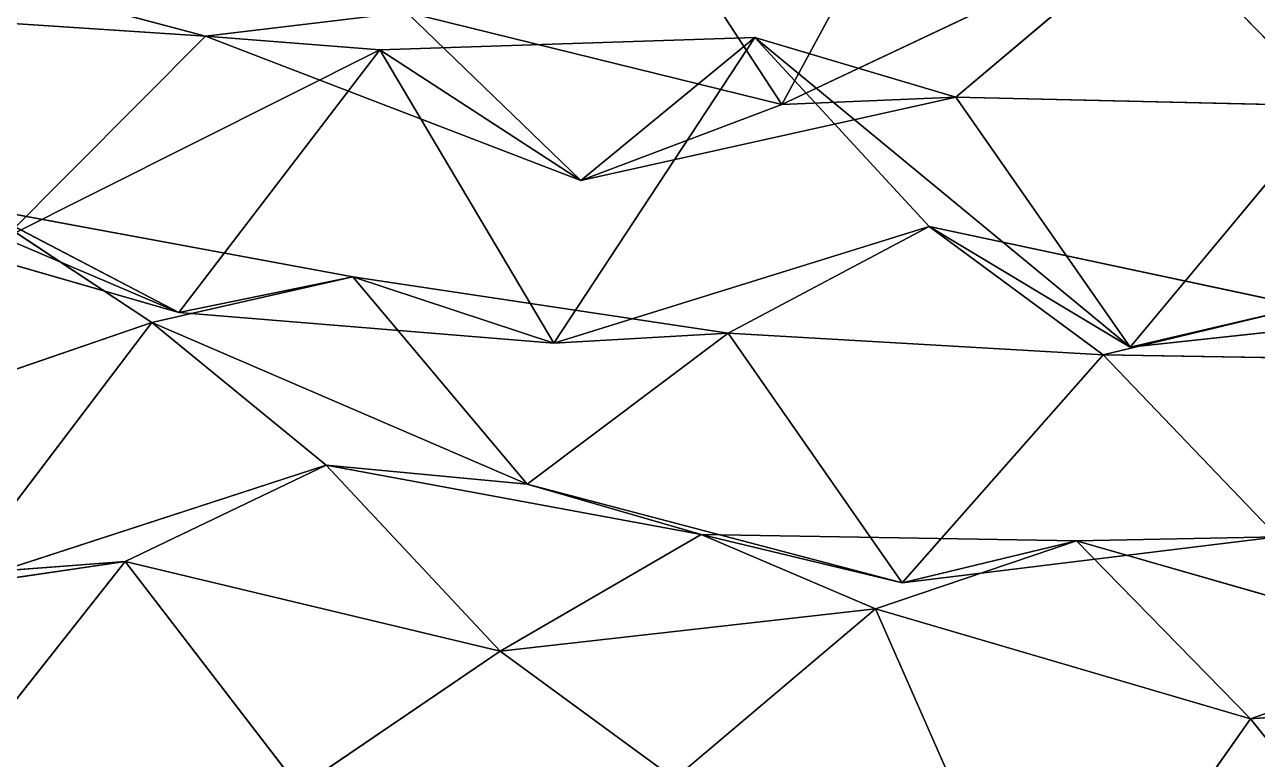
# Model space of a CAD drawing. Header units: metres. Extents: x -3703 to 431, y -1555 to 134.
# Drawn here: x -3436.8 to -3354.5, y -1474.5 to -1425.4 of the extents above; entities that cross this region are included whole.
import ezdxf

# ---------------------------------------------------------------- set-up
doc = ezdxf.new("R2010")
doc.units = ezdxf.units.M

msp = doc.modelspace()

# ---------------------------------------------------------------- linework, layer by layer
for p, q in [((-3372.8853, -1405.9624, -7248.7), (-3386.3018, -1430.7577, -7270.651)), ((-3386.3018, -1430.7577, -7270.651), (-3372.8853, -1405.9624, -7248.7)), ((-3397.9292, -1412.9174, -7234.3135), (-3386.3018, -1430.7577, -7270.651)), ((-3386.3018, -1430.7577, -7270.651), (-3397.9292, -1412.9174, -7234.3135)), ((-3361.2578, -1418.9132, -7286.131), (-3386.3018, -1430.7577, -7270.651)), ((-3386.3018, -1430.7577, -7270.651), (-3361.2578, -1418.9132, -7286.131)), ((-3361.2578, -1418.9132, -7286.131), (-3374.674, -1430.2662, -7311.088)), ((-3374.674, -1430.2662, -7311.088), (-3361.2578, -1418.9132, -7286.131)), ((-3361.2578, -1418.9132, -7286.131), (-3349.6301, -1430.8464, -7323.7896)), ((-3349.6301, -1430.8464, -7323.7896), (-3361.2578, -1418.9132, -7286.131)), ((-3436.3896, -1423.0812, -7246.705), (-3424.762, -1426.1781, -7286.34)), ((-3424.762, -1426.1781, -7286.34), (-3436.3896, -1423.0812, -7246.705)), ((-3424.762, -1426.1781, -7286.34), (-3449.806, -1424.5448, -7273.8735)), ((-3449.806, -1424.5448, -7273.8735), (-3424.762, -1426.1781, -7286.34)), ((-3411.3457, -1424.5873, -7259.1997), (-3424.762, -1426.1781, -7286.34)), ((-3424.762, -1426.1781, -7286.34), (-3411.3457, -1424.5873, -7259.1997)), ((-3386.3018, -1430.7577, -7270.651), (-3411.3457, -1424.5873, -7259.1997)), ((-3411.3457, -1424.5873, -7259.1997), (-3399.718, -1435.828, -7297.013)), ((-3399.718, -1435.828, -7297.013), (-3411.3457, -1424.5873, -7259.1997)), ((-3411.3457, -1424.5873, -7259.1997), (-3386.3018, -1430.7577, -7270.651)), ((-3424.762, -1426.1781, -7286.34), (-3438.1785, -1439.6652, -7310.8193)), ((-3438.1785, -1439.6652, -7310.8193), (-3424.762, -1426.1781, -7286.34)), ((-3399.718, -1435.828, -7297.013), (-3424.762, -1426.1781, -7286.34)), ((-3424.762, -1426.1781, -7286.34), (-3413.1345, -1427.0862, -7326.4634)), ((-3413.1345, -1427.0862, -7326.4634), (-3424.762, -1426.1781, -7286.34)), ((-3424.762, -1426.1781, -7286.34), (-3399.718, -1435.828, -7297.013)), ((-3388.0906, -1426.276, -7339.4756), (-3413.1345, -1427.0862, -7326.4634)), ((-3413.1345, -1427.0862, -7326.4634), (-3388.0906, -1426.276, -7339.4756)), ((-3388.0906, -1426.276, -7339.4756), (-3401.507, -1446.6842, -7362.4077)), ((-3401.507, -1446.6842, -7362.4077), (-3388.0906, -1426.276, -7339.4756)), ((-3399.718, -1435.828, -7297.013), (-3388.0906, -1426.276, -7339.4756)), ((-3388.0906, -1426.276, -7339.4756), (-3399.718, -1435.828, -7297.013)), ((-3374.674, -1430.2662, -7311.088), (-3388.0906, -1426.276, -7339.4756)), ((-3363.0466, -1446.9592, -7347.6816), (-3388.0906, -1426.276, -7339.4756)), ((-3388.0906, -1426.276, -7339.4756), (-3374.674, -1430.2662, -7311.088)), ((-3388.0906, -1426.276, -7339.4756), (-3376.4631, -1438.9009, -7376.979)), ((-3376.4631, -1438.9009, -7376.979), (-3388.0906, -1426.276, -7339.4756)), ((-3388.0906, -1426.276, -7339.4756), (-3363.0466, -1446.9592, -7347.6816)), ((-3413.1345, -1427.0862, -7326.4634), (-3438.1785, -1439.6652, -7310.8193)), ((-3438.1785, -1439.6652, -7310.8193), (-3413.1345, -1427.0862, -7326.4634)), ((-3413.1345, -1427.0862, -7326.4634), (-3426.551, -1444.627, -7350.036)), ((-3426.551, -1444.627, -7350.036), (-3413.1345, -1427.0862, -7326.4634)), ((-3399.718, -1435.828, -7297.013), (-3413.1345, -1427.0862, -7326.4634)), ((-3413.1345, -1427.0862, -7326.4634), (-3399.718, -1435.828, -7297.013)), ((-3413.1345, -1427.0862, -7326.4634), (-3401.507, -1446.6842, -7362.4077)), ((-3401.507, -1446.6842, -7362.4077), (-3413.1345, -1427.0862, -7326.4634)), ((-3374.674, -1430.2662, -7311.088), (-3399.718, -1435.828, -7297.013)), ((-3399.718, -1435.828, -7297.013), (-3374.674, -1430.2662, -7311.088)), ((-3386.3018, -1430.7577, -7270.651), (-3399.718, -1435.828, -7297.013)), ((-3399.718, -1435.828, -7297.013), (-3386.3018, -1430.7577, -7270.651)), ((-3386.3018, -1430.7577, -7270.651), (-3374.674, -1430.2662, -7311.088)), ((-3374.674, -1430.2662, -7311.088), (-3386.3018, -1430.7577, -7270.651)), ((-3349.6301, -1430.8464, -7323.7896), (-3374.674, -1430.2662, -7311.088)), ((-3374.674, -1430.2662, -7311.088), (-3363.0466, -1446.9592, -7347.6816)), ((-3363.0466, -1446.9592, -7347.6816), (-3374.674, -1430.2662, -7311.088)), ((-3374.674, -1430.2662, -7311.088), (-3349.6301, -1430.8464, -7323.7896)), ((-3349.6301, -1430.8464, -7323.7896), (-3363.0466, -1446.9592, -7347.6816)), ((-3363.0466, -1446.9592, -7347.6816), (-3349.6301, -1430.8464, -7323.7896)), ((-3426.551, -1444.627, -7350.036), (-3451.595, -1437.4337, -7338.8135)), ((-3451.595, -1437.4337, -7338.8135), (-3426.551, -1444.627, -7350.036)), ((-3426.551, -1444.627, -7350.036), (-3439.9673, -1437.6282, -7379.0967)), ((-3414.9233, -1442.2554, -7390.893), (-3439.9673, -1437.6282, -7379.0967)), ((-3439.9673, -1437.6282, -7379.0967), (-3426.551, -1444.627, -7350.036)), ((-3439.9673, -1437.6282, -7379.0967), (-3428.3398, -1445.2947, -7417.7095)), ((-3428.3398, -1445.2947, -7417.7095), (-3439.9673, -1437.6282, -7379.0967)), ((-3439.9673, -1437.6282, -7379.0967), (-3414.9233, -1442.2554, -7390.893)), ((-3376.4631, -1438.9009, -7376.979), (-3401.507, -1446.6842, -7362.4077)), ((-3401.507, -1446.6842, -7362.4077), (-3376.4631, -1438.9009, -7376.979)), ((-3376.4631, -1438.9009, -7376.979), (-3389.8794, -1446.0228, -7402.882)), ((-3389.8794, -1446.0228, -7402.882), (-3376.4631, -1438.9009, -7376.979)), ((-3363.0466, -1446.9592, -7347.6816), (-3376.4631, -1438.9009, -7376.979)), ((-3351.4192, -1444.2338, -7388.6177), (-3376.4631, -1438.9009, -7376.979)), ((-3376.4631, -1438.9009, -7376.979), (-3363.0466, -1446.9592, -7347.6816)), ((-3376.4631, -1438.9009, -7376.979), (-3364.8354, -1447.4678, -7415.39)), ((-3364.8354, -1447.4678, -7415.39), (-3376.4631, -1438.9009, -7376.979)), ((-3376.4631, -1438.9009, -7376.979), (-3351.4192, -1444.2338, -7388.6177)), ((-3438.1785, -1439.6652, -7310.8193), (-3426.551, -1444.627, -7350.036)), ((-3426.551, -1444.627, -7350.036), (-3438.1785, -1439.6652, -7310.8193)), ((-3414.9233, -1442.2554, -7390.893), (-3428.3398, -1445.2947, -7417.7095)), ((-3428.3398, -1445.2947, -7417.7095), (-3414.9233, -1442.2554, -7390.893)), ((-3426.551, -1444.627, -7350.036), (-3414.9233, -1442.2554, -7390.893)), ((-3414.9233, -1442.2554, -7390.893), (-3426.551, -1444.627, -7350.036)), ((-3401.507, -1446.6842, -7362.4077), (-3414.9233, -1442.2554, -7390.893)), ((-3389.8794, -1446.0228, -7402.882), (-3414.9233, -1442.2554, -7390.893)), ((-3414.9233, -1442.2554, -7390.893), (-3401.507, -1446.6842, -7362.4077)), ((-3414.9233, -1442.2554, -7390.893), (-3403.296, -1456.1053, -7428.123)), ((-3403.296, -1456.1053, -7428.123), (-3414.9233, -1442.2554, -7390.893)), ((-3414.9233, -1442.2554, -7390.893), (-3389.8794, -1446.0228, -7402.882)), ((-3401.507, -1446.6842, -7362.4077), (-3426.551, -1444.627, -7350.036)), ((-3426.551, -1444.627, -7350.036), (-3401.507, -1446.6842, -7362.4077)), ((-3351.4192, -1444.2338, -7388.6177), (-3364.8354, -1447.4678, -7415.39)), ((-3364.8354, -1447.4678, -7415.39), (-3351.4192, -1444.2338, -7388.6177)), ((-3338.0027, -1444.231, -7361.123), (-3363.0466, -1446.9592, -7347.6816)), ((-3363.0466, -1446.9592, -7347.6816), (-3338.0027, -1444.231, -7361.123)), ((-3363.0466, -1446.9592, -7347.6816), (-3351.4192, -1444.2338, -7388.6177)), ((-3351.4192, -1444.2338, -7388.6177), (-3363.0466, -1446.9592, -7347.6816)), ((-3428.3398, -1445.2947, -7417.7095), (-3453.3838, -1453.9277, -7402.9478)), ((-3453.3838, -1453.9277, -7402.9478), (-3428.3398, -1445.2947, -7417.7095)), ((-3428.3398, -1445.2947, -7417.7095), (-3441.756, -1462.974, -7441.2515)), ((-3441.756, -1462.974, -7441.2515), (-3428.3398, -1445.2947, -7417.7095)), ((-3403.296, -1456.1053, -7428.123), (-3428.3398, -1445.2947, -7417.7095)), ((-3428.3398, -1445.2947, -7417.7095), (-3416.7122, -1454.833, -7455.903)), ((-3416.7122, -1454.833, -7455.903), (-3428.3398, -1445.2947, -7417.7095)), ((-3428.3398, -1445.2947, -7417.7095), (-3403.296, -1456.1053, -7428.123)), ((-3389.8794, -1446.0228, -7402.882), (-3403.296, -1456.1053, -7428.123)), ((-3403.296, -1456.1053, -7428.123), (-3389.8794, -1446.0228, -7402.882)), ((-3401.507, -1446.6842, -7362.4077), (-3389.8794, -1446.0228, -7402.882)), ((-3389.8794, -1446.0228, -7402.882), (-3401.507, -1446.6842, -7362.4077)), ((-3364.8354, -1447.4678, -7415.39), (-3389.8794, -1446.0228, -7402.882)), ((-3389.8794, -1446.0228, -7402.882), (-3378.252, -1462.6792, -7439.4844)), ((-3378.252, -1462.6792, -7439.4844), (-3389.8794, -1446.0228, -7402.882)), ((-3389.8794, -1446.0228, -7402.882), (-3364.8354, -1447.4678, -7415.39)), ((-3364.8354, -1447.4678, -7415.39), (-3378.252, -1462.6792, -7439.4844)), ((-3378.252, -1462.6792, -7439.4844), (-3364.8354, -1447.4678, -7415.39)), ((-3339.7913, -1447.8844, -7428.128), (-3364.8354, -1447.4678, -7415.39)), ((-3364.8354, -1447.4678, -7415.39), (-3353.2078, -1459.6086, -7453.0024)), ((-3353.2078, -1459.6086, -7453.0024), (-3364.8354, -1447.4678, -7415.39)), ((-3364.8354, -1447.4678, -7415.39), (-3339.7913, -1447.8844, -7428.128)), ((-3416.7122, -1454.833, -7455.903), (-3441.756, -1462.974, -7441.2515)), ((-3441.756, -1462.974, -7441.2515), (-3416.7122, -1454.833, -7455.903)), ((-3416.7122, -1454.833, -7455.903), (-3430.1287, -1461.2551, -7481.9624)), ((-3430.1287, -1461.2551, -7481.9624), (-3416.7122, -1454.833, -7455.903)), ((-3403.296, -1456.1053, -7428.123), (-3416.7122, -1454.833, -7455.903)), ((-3391.6682, -1459.4607, -7467.6997), (-3416.7122, -1454.833, -7455.903)), ((-3416.7122, -1454.833, -7455.903), (-3403.296, -1456.1053, -7428.123)), ((-3416.7122, -1454.833, -7455.903), (-3405.0847, -1467.2485, -7493.4536)), ((-3405.0847, -1467.2485, -7493.4536), (-3416.7122, -1454.833, -7455.903)), ((-3416.7122, -1454.833, -7455.903), (-3391.6682, -1459.4607, -7467.6997)), ((-3378.252, -1462.6792, -7439.4844), (-3403.296, -1456.1053, -7428.123)), ((-3403.296, -1456.1053, -7428.123), (-3391.6682, -1459.4607, -7467.6997)), ((-3391.6682, -1459.4607, -7467.6997), (-3403.296, -1456.1053, -7428.123)), ((-3403.296, -1456.1053, -7428.123), (-3378.252, -1462.6792, -7439.4844)), ((-3391.6682, -1459.4607, -7467.6997), (-3405.0847, -1467.2485, -7493.4536)), ((-3405.0847, -1467.2485, -7493.4536), (-3391.6682, -1459.4607, -7467.6997)), ((-3378.252, -1462.6792, -7439.4844), (-3391.6682, -1459.4607, -7467.6997)), ((-3366.6243, -1459.8956, -7480.4336), (-3391.6682, -1459.4607, -7467.6997)), ((-3391.6682, -1459.4607, -7467.6997), (-3378.252, -1462.6792, -7439.4844)), ((-3391.6682, -1459.4607, -7467.6997), (-3380.0408, -1464.437, -7506.913)), ((-3380.0408, -1464.437, -7506.913), (-3391.6682, -1459.4607, -7467.6997)), ((-3391.6682, -1459.4607, -7467.6997), (-3366.6243, -1459.8956, -7480.4336)), ((-3353.2078, -1459.6086, -7453.0024), (-3378.252, -1462.6792, -7439.4844)), ((-3378.252, -1462.6792, -7439.4844), (-3353.2078, -1459.6086, -7453.0024)), ((-3353.2078, -1459.6086, -7453.0024), (-3366.6243, -1459.8956, -7480.4336)), ((-3366.6243, -1459.8956, -7480.4336), (-3353.2078, -1459.6086, -7453.0024)), ((-3366.6243, -1459.8956, -7480.4336), (-3380.0408, -1464.437, -7506.913)), ((-3380.0408, -1464.437, -7506.913), (-3366.6243, -1459.8956, -7480.4336)), ((-3378.252, -1462.6792, -7439.4844), (-3366.6243, -1459.8956, -7480.4336)), ((-3366.6243, -1459.8956, -7480.4336), (-3378.252, -1462.6792, -7439.4844)), ((-3341.58, -1467.0687, -7491.6606), (-3366.6243, -1459.8956, -7480.4336)), ((-3366.6243, -1459.8956, -7480.4336), (-3354.9966, -1471.7637, -7518.1064)), ((-3354.9966, -1471.7637, -7518.1064), (-3366.6243, -1459.8956, -7480.4336)), ((-3366.6243, -1459.8956, -7480.4336), (-3341.58, -1467.0687, -7491.6606)), ((-3430.1287, -1461.2551, -7481.9624), (-3455.1726, -1463.1691, -7468.703)), ((-3455.1726, -1463.1691, -7468.703), (-3430.1287, -1461.2551, -7481.9624)), ((-3430.1287, -1461.2551, -7481.9624), (-3443.5452, -1478.2482, -7505.6577)), ((-3443.5452, -1478.2482, -7505.6577), (-3430.1287, -1461.2551, -7481.9624)), ((-3441.756, -1462.974, -7441.2515), (-3430.1287, -1461.2551, -7481.9624)), ((-3430.1287, -1461.2551, -7481.9624), (-3441.756, -1462.974, -7441.2515)), ((-3405.0847, -1467.2485, -7493.4536), (-3430.1287, -1461.2551, -7481.9624)), ((-3430.1287, -1461.2551, -7481.9624), (-3418.5012, -1476.3724, -7518.9087)), ((-3418.5012, -1476.3724, -7518.9087), (-3430.1287, -1461.2551, -7481.9624)), ((-3430.1287, -1461.2551, -7481.9624), (-3405.0847, -1467.2485, -7493.4536)), ((-3380.0408, -1464.437, -7506.913), (-3405.0847, -1467.2485, -7493.4536)), ((-3405.0847, -1467.2485, -7493.4536), (-3380.0408, -1464.437, -7506.913)), ((-3380.0408, -1464.437, -7506.913), (-3393.4573, -1475.7732, -7531.874)), ((-3393.4573, -1475.7732, -7531.874), (-3380.0408, -1464.437, -7506.913)), ((-3354.9966, -1471.7637, -7518.1064), (-3380.0408, -1464.437, -7506.913)), ((-3380.0408, -1464.437, -7506.913), (-3368.413, -1490.8196, -7541.3403)), ((-3368.413, -1490.8196, -7541.3403), (-3380.0408, -1464.437, -7506.913)), ((-3380.0408, -1464.437, -7506.913), (-3354.9966, -1471.7637, -7518.1064)), ((-3341.58, -1467.0687, -7491.6606), (-3354.9966, -1471.7637, -7518.1064)), ((-3354.9966, -1471.7637, -7518.1064), (-3341.58, -1467.0687, -7491.6606)), ((-3405.0847, -1467.2485, -7493.4536), (-3418.5012, -1476.3724, -7518.9087)), ((-3418.5012, -1476.3724, -7518.9087), (-3405.0847, -1467.2485, -7493.4536)), ((-3405.0847, -1467.2485, -7493.4536), (-3393.4573, -1475.7732, -7531.874)), ((-3393.4573, -1475.7732, -7531.874), (-3405.0847, -1467.2485, -7493.4536)), ((-3329.9526, -1469.9124, -7531.3516), (-3354.9966, -1471.7637, -7518.1064)), ((-3354.9966, -1471.7637, -7518.1064), (-3329.9526, -1469.9124, -7531.3516)), ((-3354.9966, -1471.7637, -7518.1064), (-3368.413, -1490.8196, -7541.3403)), ((-3368.413, -1490.8196, -7541.3403), (-3354.9966, -1471.7637, -7518.1064)), ((-3354.9966, -1471.7637, -7518.1064), (-3343.3691, -1486.3613, -7555.1685)), ((-3343.3691, -1486.3613, -7555.1685), (-3354.9966, -1471.7637, -7518.1064))]:
    msp.add_line(p, q)
for points in [[(-3386.3018, -1430.7577, -7270.651), (-3397.9292, -1412.9174, -7234.3135), (-3372.8853, -1405.9624, -7248.7), (-3372.8853, -1405.9623, -7248.7)], [(-3372.8853, -1405.9624, -7248.7), (-3361.2578, -1418.9132, -7286.131), (-3386.3018, -1430.7577, -7270.651), (-3386.3018, -1430.7576, -7270.651)], [(-3397.9292, -1412.9174, -7234.3135), (-3386.3018, -1430.7577, -7270.651), (-3411.3457, -1424.5873, -7259.1997), (-3411.3457, -1424.5872, -7259.1997)], [(-3374.674, -1430.2662, -7311.088), (-3386.3018, -1430.7577, -7270.651), (-3361.2578, -1418.9132, -7286.131), (-3361.2578, -1418.9131, -7286.131)], [(-3361.2578, -1418.9132, -7286.131), (-3349.6301, -1430.8464, -7323.7896), (-3374.674, -1430.2662, -7311.088), (-3374.674, -1430.2661, -7311.088)], [(-3349.6301, -1430.8464, -7323.7896), (-3361.2578, -1418.9132, -7286.131), (-3336.2139, -1419.359, -7298.8623), (-3336.2139, -1419.3589, -7298.8623)], [(-3436.3896, -1423.0812, -7246.705), (-3424.762, -1426.1781, -7286.34), (-3449.806, -1424.5448, -7273.8735), (-3449.806, -1424.5447, -7273.8735)], [(-3424.762, -1426.1781, -7286.34), (-3436.3896, -1423.0812, -7246.705), (-3411.3457, -1424.5873, -7259.1997), (-3411.3457, -1424.5872, -7259.1997)], [(-3438.1785, -1439.6652, -7310.8193), (-3449.806, -1424.5448, -7273.8735), (-3424.762, -1426.1781, -7286.34), (-3424.762, -1426.178, -7286.34)], [(-3411.3457, -1424.5873, -7259.1997), (-3399.718, -1435.828, -7297.013), (-3424.762, -1426.1781, -7286.34), (-3424.762, -1426.178, -7286.34)], [(-3399.718, -1435.828, -7297.013), (-3411.3457, -1424.5873, -7259.1997), (-3386.3018, -1430.7577, -7270.651), (-3386.3018, -1430.7576, -7270.651)], [(-3424.762, -1426.1781, -7286.34), (-3413.1345, -1427.0862, -7326.4634), (-3438.1785, -1439.6652, -7310.8193), (-3438.1785, -1439.665, -7310.8193)], [(-3413.1345, -1427.0862, -7326.4634), (-3424.762, -1426.1781, -7286.34), (-3399.718, -1435.828, -7297.013), (-3399.718, -1435.8279, -7297.013)], [(-3401.507, -1446.6842, -7362.4077), (-3413.1345, -1427.0862, -7326.4634), (-3388.0906, -1426.276, -7339.4756), (-3388.0906, -1426.2759, -7339.4756)], [(-3399.718, -1435.828, -7297.013), (-3388.0906, -1426.276, -7339.4756), (-3413.1345, -1427.0862, -7326.4634), (-3413.1345, -1427.086, -7326.4634)], [(-3388.0906, -1426.276, -7339.4756), (-3376.4631, -1438.9009, -7376.979), (-3401.507, -1446.6842, -7362.4077), (-3401.507, -1446.6841, -7362.4077)], [(-3388.0906, -1426.276, -7339.4756), (-3399.718, -1435.828, -7297.013), (-3374.674, -1430.2662, -7311.088), (-3374.674, -1430.2661, -7311.088)], [(-3374.674, -1430.2662, -7311.088), (-3363.0466, -1446.9592, -7347.6816), (-3388.0906, -1426.276, -7339.4756), (-3388.0906, -1426.2759, -7339.4756)], [(-3376.4631, -1438.9009, -7376.979), (-3388.0906, -1426.276, -7339.4756), (-3363.0466, -1446.9592, -7347.6816), (-3363.0466, -1446.9591, -7347.6816)], [(-3426.551, -1444.627, -7350.036), (-3438.1785, -1439.6652, -7310.8193), (-3413.1345, -1427.0862, -7326.4634), (-3413.1345, -1427.086, -7326.4634)], [(-3413.1345, -1427.0862, -7326.4634), (-3401.507, -1446.6842, -7362.4077), (-3426.551, -1444.627, -7350.036), (-3426.551, -1444.6268, -7350.036)], [(-3386.3018, -1430.7577, -7270.651), (-3374.674, -1430.2662, -7311.088), (-3399.718, -1435.828, -7297.013), (-3399.718, -1435.8279, -7297.013)], [(-3363.0466, -1446.9592, -7347.6816), (-3374.674, -1430.2662, -7311.088), (-3349.6301, -1430.8464, -7323.7896), (-3349.6301, -1430.8463, -7323.7896)], [(-3349.6301, -1430.8464, -7323.7896), (-3338.0027, -1444.231, -7361.123), (-3363.0466, -1446.9592, -7347.6816), (-3363.0466, -1446.9591, -7347.6816)], [(-3438.1785, -1439.6652, -7310.8193), (-3426.551, -1444.627, -7350.036), (-3451.595, -1437.4337, -7338.8135), (-3451.595, -1437.4336, -7338.8135)], [(-3439.9673, -1437.6282, -7379.0967), (-3451.595, -1437.4337, -7338.8135), (-3426.551, -1444.627, -7350.036), (-3426.551, -1444.6268, -7350.036)], [(-3439.9673, -1437.6282, -7379.0967), (-3428.3398, -1445.2947, -7417.7095), (-3453.3838, -1453.9277, -7402.9478), (-3453.3838, -1453.9276, -7402.9478)], [(-3426.551, -1444.627, -7350.036), (-3414.9233, -1442.2554, -7390.893), (-3439.9673, -1437.6282, -7379.0967), (-3439.9673, -1437.628, -7379.0967)], [(-3428.3398, -1445.2947, -7417.7095), (-3439.9673, -1437.6282, -7379.0967), (-3414.9233, -1442.2554, -7390.893), (-3414.9233, -1442.2552, -7390.893)], [(-3389.8794, -1446.0228, -7402.882), (-3401.507, -1446.6842, -7362.4077), (-3376.4631, -1438.9009, -7376.979), (-3376.4631, -1438.9008, -7376.979)], [(-3376.4631, -1438.9009, -7376.979), (-3364.8354, -1447.4678, -7415.39), (-3389.8794, -1446.0228, -7402.882), (-3389.8794, -1446.0227, -7402.882)], [(-3363.0466, -1446.9592, -7347.6816), (-3351.4192, -1444.2338, -7388.6177), (-3376.4631, -1438.9009, -7376.979), (-3376.4631, -1438.9008, -7376.979)], [(-3364.8354, -1447.4678, -7415.39), (-3376.4631, -1438.9009, -7376.979), (-3351.4192, -1444.2338, -7388.6177), (-3351.4192, -1444.2336, -7388.6177)], [(-3414.9233, -1442.2554, -7390.893), (-3403.296, -1456.1053, -7428.123), (-3428.3398, -1445.2947, -7417.7095), (-3428.3398, -1445.2946, -7417.7095)], [(-3414.9233, -1442.2554, -7390.893), (-3426.551, -1444.627, -7350.036), (-3401.507, -1446.6842, -7362.4077), (-3401.507, -1446.6841, -7362.4077)], [(-3401.507, -1446.6842, -7362.4077), (-3389.8794, -1446.0228, -7402.882), (-3414.9233, -1442.2554, -7390.893), (-3414.9233, -1442.2552, -7390.893)], [(-3403.296, -1456.1053, -7428.123), (-3414.9233, -1442.2554, -7390.893), (-3389.8794, -1446.0228, -7402.882), (-3389.8794, -1446.0227, -7402.882)], [(-3351.4192, -1444.2338, -7388.6177), (-3339.7913, -1447.8844, -7428.128), (-3364.8354, -1447.4678, -7415.39), (-3364.8354, -1447.4677, -7415.39)], [(-3351.4192, -1444.2338, -7388.6177), (-3363.0466, -1446.9592, -7347.6816), (-3338.0027, -1444.231, -7361.123), (-3338.0027, -1444.2308, -7361.123)], [(-3441.756, -1462.974, -7441.2515), (-3453.3838, -1453.9277, -7402.9478), (-3428.3398, -1445.2947, -7417.7095), (-3428.3398, -1445.2946, -7417.7095)], [(-3428.3398, -1445.2947, -7417.7095), (-3416.7122, -1454.833, -7455.903), (-3441.756, -1462.974, -7441.2515), (-3441.756, -1462.9739, -7441.2515)], [(-3416.7122, -1454.833, -7455.903), (-3428.3398, -1445.2947, -7417.7095), (-3403.296, -1456.1053, -7428.123), (-3403.296, -1456.1052, -7428.123)], [(-3389.8794, -1446.0228, -7402.882), (-3378.252, -1462.6792, -7439.4844), (-3403.296, -1456.1053, -7428.123), (-3403.296, -1456.1052, -7428.123)], [(-3378.252, -1462.6792, -7439.4844), (-3389.8794, -1446.0228, -7402.882), (-3364.8354, -1447.4678, -7415.39), (-3364.8354, -1447.4677, -7415.39)], [(-3364.8354, -1447.4678, -7415.39), (-3353.2078, -1459.6086, -7453.0024), (-3378.252, -1462.6792, -7439.4844), (-3378.252, -1462.6791, -7439.4844)], [(-3353.2078, -1459.6086, -7453.0024), (-3364.8354, -1447.4678, -7415.39), (-3339.7913, -1447.8844, -7428.128), (-3339.7913, -1447.8843, -7428.128)], [(-3430.1287, -1461.2551, -7481.9624), (-3441.756, -1462.974, -7441.2515), (-3416.7122, -1454.833, -7455.903), (-3416.7122, -1454.8329, -7455.903)], [(-3416.7122, -1454.833, -7455.903), (-3405.0847, -1467.2485, -7493.4536), (-3430.1287, -1461.2551, -7481.9624), (-3430.1287, -1461.255, -7481.9624)], [(-3403.296, -1456.1053, -7428.123), (-3391.6682, -1459.4607, -7467.6997), (-3416.7122, -1454.833, -7455.903), (-3416.7122, -1454.8329, -7455.903)], [(-3405.0847, -1467.2485, -7493.4536), (-3416.7122, -1454.833, -7455.903), (-3391.6682, -1459.4607, -7467.6997), (-3391.6682, -1459.4606, -7467.6997)], [(-3391.6682, -1459.4607, -7467.6997), (-3403.296, -1456.1053, -7428.123), (-3378.252, -1462.6792, -7439.4844), (-3378.252, -1462.6791, -7439.4844)], [(-3391.6682, -1459.4607, -7467.6997), (-3380.0408, -1464.437, -7506.913), (-3405.0847, -1467.2485, -7493.4536), (-3405.0847, -1467.2484, -7493.4536)], [(-3378.252, -1462.6792, -7439.4844), (-3366.6243, -1459.8956, -7480.4336), (-3391.6682, -1459.4607, -7467.6997), (-3391.6682, -1459.4606, -7467.6997)], [(-3380.0408, -1464.437, -7506.913), (-3391.6682, -1459.4607, -7467.6997), (-3366.6243, -1459.8956, -7480.4336), (-3366.6243, -1459.8955, -7480.4336)], [(-3366.6243, -1459.8956, -7480.4336), (-3378.252, -1462.6792, -7439.4844), (-3353.2078, -1459.6086, -7453.0024), (-3353.2078, -1459.6085, -7453.0024)], [(-3353.2078, -1459.6086, -7453.0024), (-3341.58, -1467.0687, -7491.6606), (-3366.6243, -1459.8956, -7480.4336), (-3366.6243, -1459.8955, -7480.4336)], [(-3366.6243, -1459.8956, -7480.4336), (-3354.9966, -1471.7637, -7518.1064), (-3380.0408, -1464.437, -7506.913), (-3380.0408, -1464.4369, -7506.913)], [(-3354.9966, -1471.7637, -7518.1064), (-3366.6243, -1459.8956, -7480.4336), (-3341.58, -1467.0687, -7491.6606), (-3341.58, -1467.0686, -7491.6606)], [(-3443.5452, -1478.2482, -7505.6577), (-3455.1726, -1463.1691, -7468.703), (-3430.1287, -1461.2551, -7481.9624), (-3430.1287, -1461.255, -7481.9624)], [(-3441.756, -1462.974, -7441.2515), (-3430.1287, -1461.2551, -7481.9624), (-3455.1726, -1463.1691, -7468.703), (-3455.1726, -1463.169, -7468.703)], [(-3430.1287, -1461.2551, -7481.9624), (-3418.5012, -1476.3724, -7518.9087), (-3443.5452, -1478.2482, -7505.6577), (-3443.5452, -1478.248, -7505.6577)], [(-3418.5012, -1476.3724, -7518.9087), (-3430.1287, -1461.2551, -7481.9624), (-3405.0847, -1467.2485, -7493.4536), (-3405.0847, -1467.2484, -7493.4536)], [(-3393.4573, -1475.7732, -7531.874), (-3405.0847, -1467.2485, -7493.4536), (-3380.0408, -1464.437, -7506.913), (-3380.0408, -1464.4369, -7506.913)], [(-3380.0408, -1464.437, -7506.913), (-3368.413, -1490.8196, -7541.3403), (-3393.4573, -1475.7732, -7531.874), (-3393.4573, -1475.7731, -7531.874)], [(-3368.413, -1490.8196, -7541.3403), (-3380.0408, -1464.437, -7506.913), (-3354.9966, -1471.7637, -7518.1064), (-3354.9966, -1471.7635, -7518.1064)], [(-3341.58, -1467.0687, -7491.6606), (-3329.9526, -1469.9124, -7531.3516), (-3354.9966, -1471.7637, -7518.1064), (-3354.9966, -1471.7635, -7518.1064)], [(-3405.0847, -1467.2485, -7493.4536), (-3393.4573, -1475.7732, -7531.874), (-3418.5012, -1476.3724, -7518.9087), (-3418.5012, -1476.3723, -7518.9087)], [(-3343.3691, -1486.3613, -7555.1685), (-3354.9966, -1471.7637, -7518.1064), (-3329.9526, -1469.9124, -7531.3516), (-3329.9526, -1469.9122, -7531.3516)], [(-3354.9966, -1471.7637, -7518.1064), (-3343.3691, -1486.3613, -7555.1685), (-3368.413, -1490.8196, -7541.3403), (-3368.413, -1490.8195, -7541.3403)]]:
    msp.add_3dface(points)

doc.saveas('drawing.dxf')
